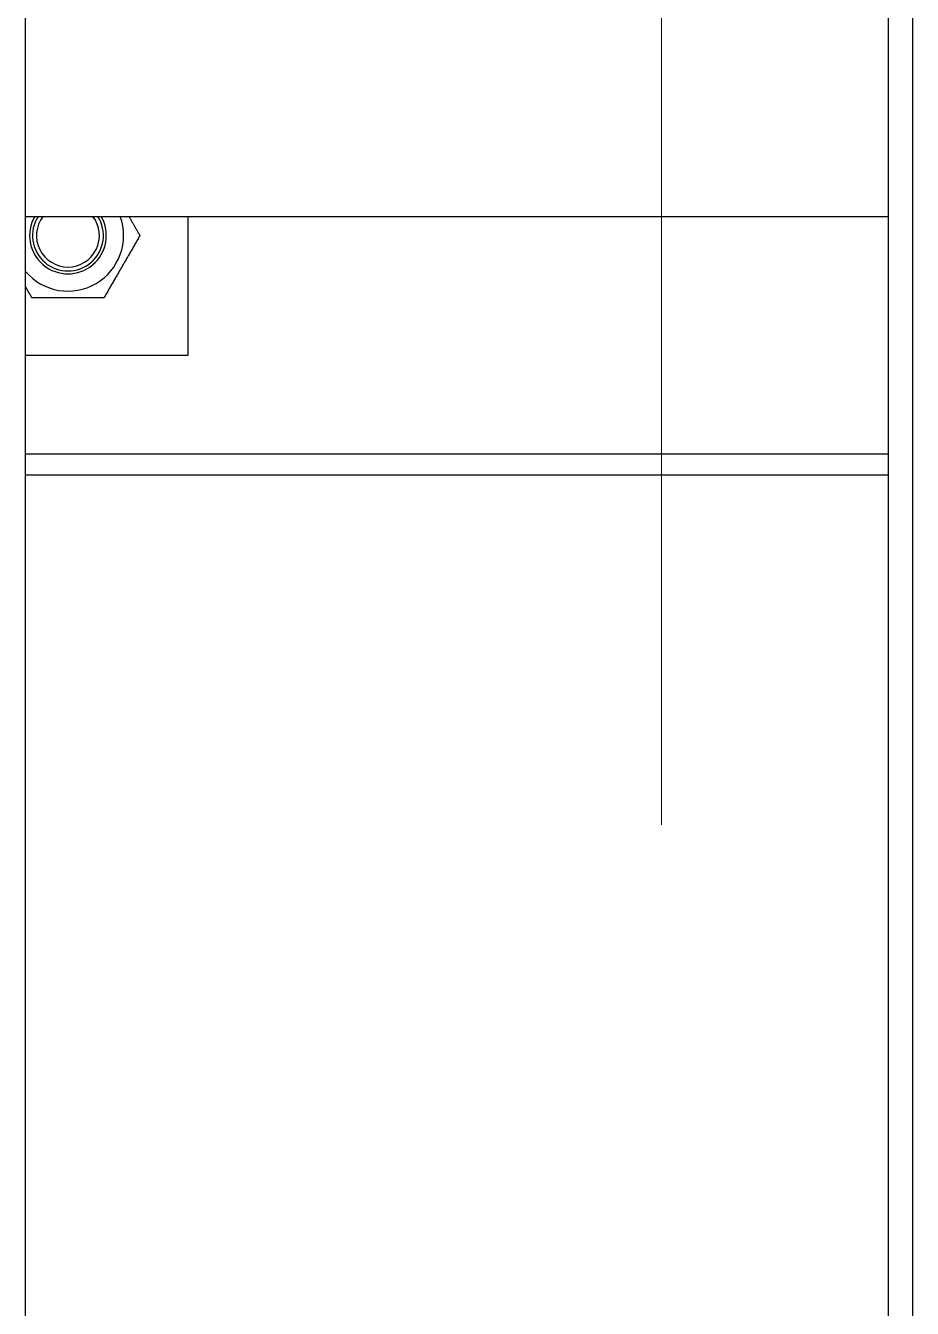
# Model space of a CAD drawing. Header units: millimetres. Extents: x -23083795 to 376618, y 113268 to 3804440.
# Drawn here: x 224965.8 to 225150.8, y 121918.5 to 122186.1 of the extents above; entities that cross this region are included whole.
import ezdxf

# ---------------------------------------------------------------- set-up
doc = ezdxf.new("R2010")
doc.units = ezdxf.units.MM
doc.header["$LTSCALE"] = 6
doc.linetypes.add('CENTER', pattern=[50.8, 31.75, -6.35, 6.35, -6.35])
doc.layers.add('duong tam', color=30, linetype='CENTER', lineweight=5)

msp = doc.modelspace()

# ---------------------------------------------------------------- linework, layer by layer
at = {"color": 2, "lineweight": -3, "ltscale": 30, "extrusion": (0, 1, -2.22045e-16)}
for p, q in [((224965.77157, 120914.48691, -1.36858), (224965.77157, 122312.12253, -1.36858)), ((224965.77157, 122146.29449, -1.36858), (225145.78045, 122146.29449, -1.36858)), ((224999.60149, 122146.29449, -1.36858), (224999.60149, 122117.29449, -1.36858)), ((224999.60149, 122117.29449, -1.36858), (224965.77157, 122117.29449, -1.36858)), ((224965.77157, 122096.79449, -1.36858), (225145.78045, 122096.79449, -1.36858)), ((225145.78045, 122092.29449, -1.36858), (224965.77157, 122092.29449, -1.36858))]:
    msp.add_line(p, q, dxfattribs=at)
at = {"color": 3, "lineweight": -3, "ltscale": 30, "extrusion": (0, 1, -2.22045e-16)}
for p, q in [((225145.78045, 121298.14769, -1.36858), (225145.78045, 122265.31206, -1.36858)), ((225150.78045, 122264.73471, -1.36858), (225150.78045, 121298.14769, -1.36858))]:
    msp.add_line(p, q, dxfattribs=at)
at = {"color": 2, "lineweight": -3, "ltscale": 30}
for radius, start, end in [(11.6, 220.4298886, 20.1712713), (8, 150, 30), (7.39632, 147.2612332, 32.7387668), (6.56862, 142.4859307, 270), (6.56862, 270, 37.5140693)]:
    msp.add_arc((224974.60149, 122142.29449, -1.36858), radius, start, end, dxfattribs=at)
for points, weights in [([(224987.30709, 122146.29449, -1.36858), (224988.39273, 122144.4141, -1.36858), (224989.61649, 122142.29449, -1.36858)], [1.0643765067, 1.04567182192, 1]), ([(224989.61649, 122142.29449, -1.36858), (224985.86274, 122135.7928, -1.36858), (224982.10899, 122129.29111, -1.36858)], [1, 1.15470053838, 1]), ([(224967.09399, 122129.29111, -1.36858), (224966.40688, 122130.48123, -1.36858), (224965.77157, 122131.58161, -1.36858)], [1, 1.0251402892, 1.04210951258]), ([(224982.10899, 122129.29111, -1.36858), (224974.60149, 122129.29111, -1.36858), (224967.09399, 122129.29111, -1.36858)], [1, 1.15470053838, 1])]:
    msp.add_rational_spline(points, weights, degree=2, dxfattribs=at)
at = {"layer": 'duong tam', "ltscale": 6}
msp.add_line((225098.47157, 120647.78987, -1.36858), (225098.47157, 122464.53397, -1.36858), dxfattribs=at)

doc.saveas('drawing.dxf')
